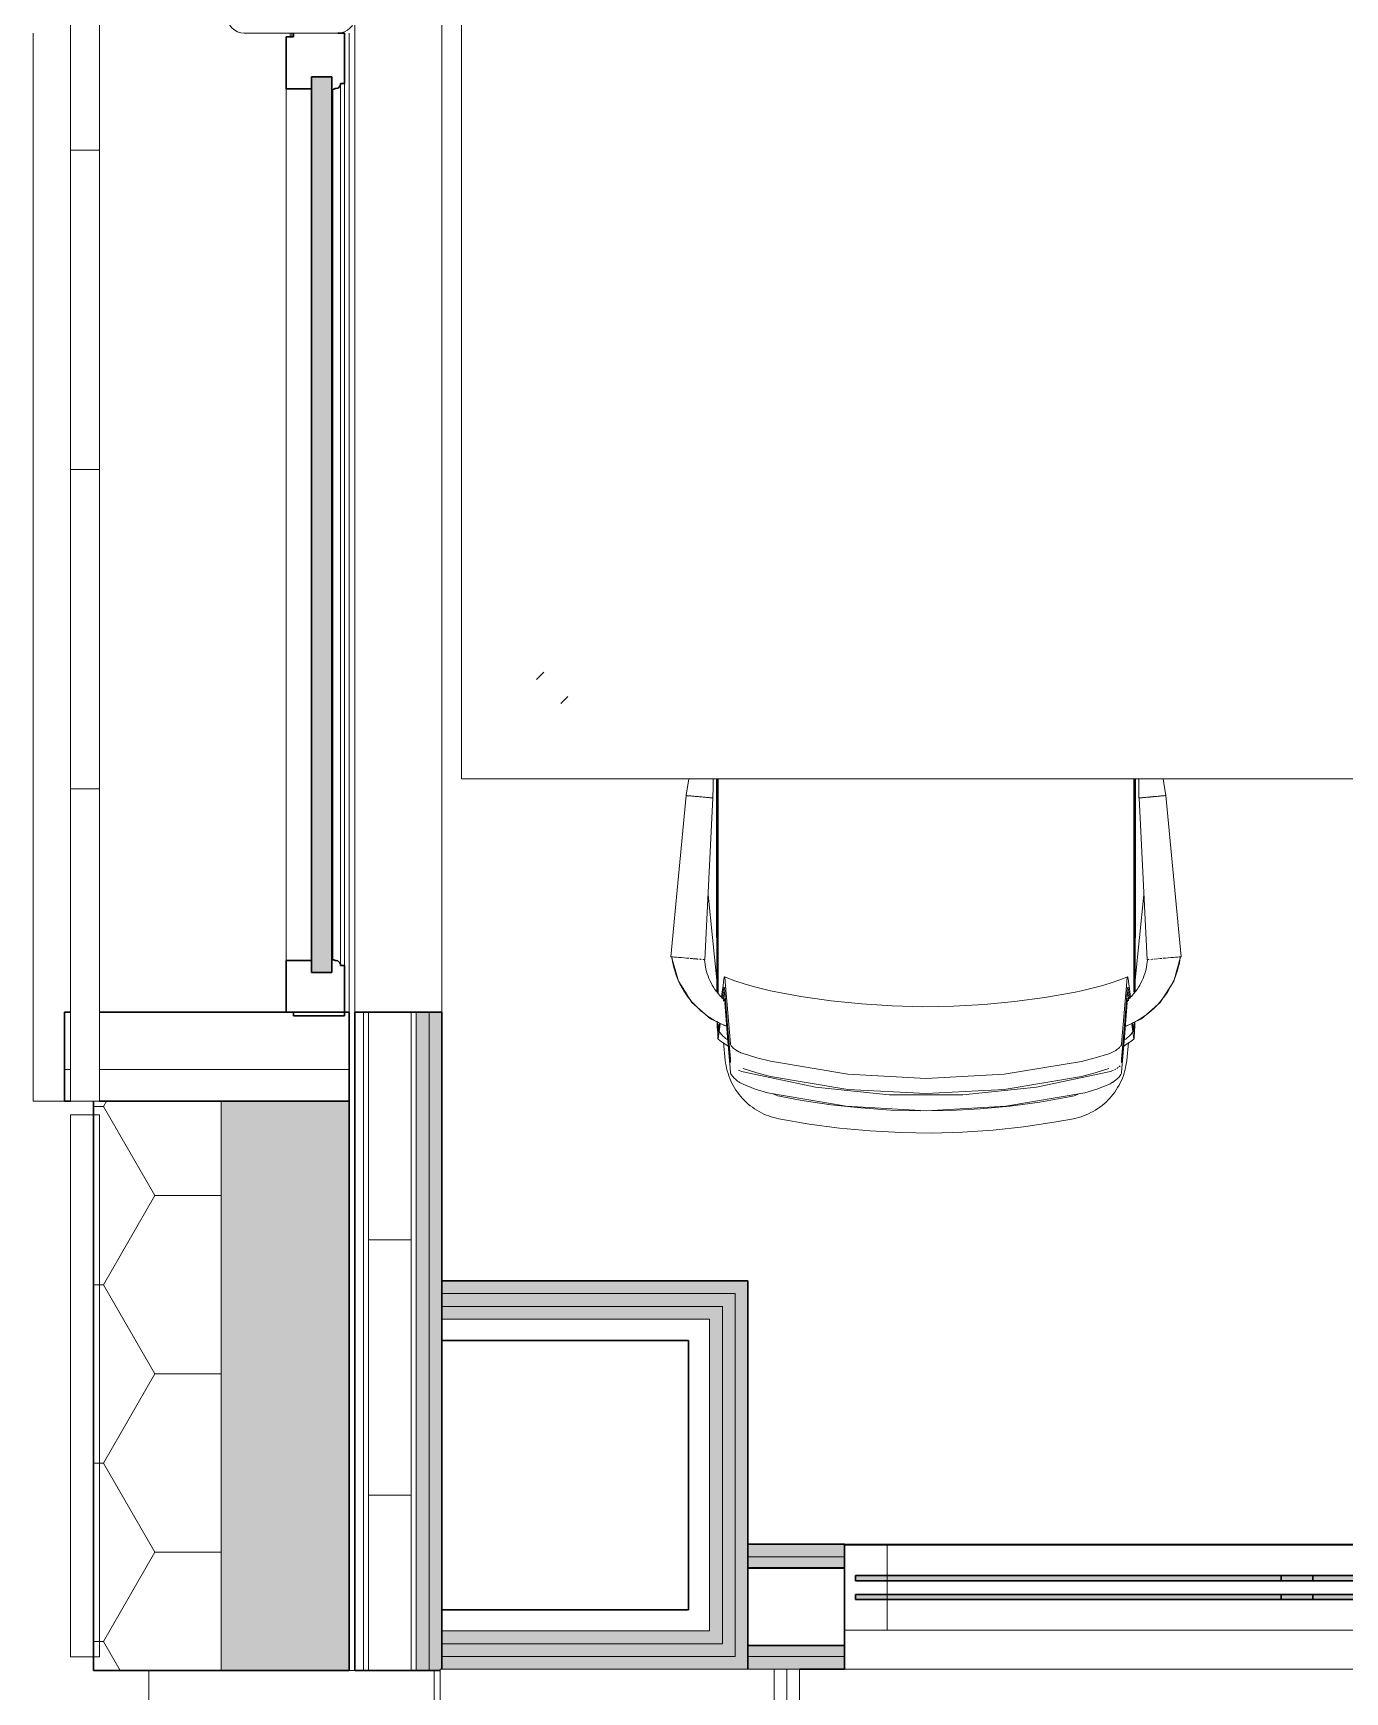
# Model space of a CAD drawing. Header units: millimetres. Extents: x 155920 to 295199, y -4084 to 97293.
# Drawn here: x 156383 to 157923, y 22996 to 24945 of the extents above; entities that cross this region are included whole.
import ezdxf

# ---------------------------------------------------------------- set-up
doc = ezdxf.new("R2010")
doc.units = ezdxf.units.MM
doc.header["$MEASUREMENT"] = 0
for name, color, linetype, lineweight in [('A-GENM', 8, 'CONTINUOUS', 9), ('A-GLAZ', 7, 'CONTINUOUS', 9), ('A-GLAZ-CURT', 7, 'CONTINUOUS', 9), ('A-GLAZ-CWMG', 7, 'CONTINUOUS', 9), ('A-WALL', 7, 'CONTINUOUS', 9), ('A-WALL-PATT', 7, 'CONTINUOUS', 25), ('I-FURN', 8, 'CONTINUOUS', 9), ('I-WALL', 7, 'CONTINUOUS', 9), ('S-COLS', 52, 'CONTINUOUS', 9)]:
    doc.layers.add(name, color=color, linetype=linetype, lineweight=lineweight)

msp = doc.modelspace()

# ---------------------------------------------------------------- hatches: boundary and pattern name
at = {"layer": 'A-GLAZ'}
msp.add_hatch(color=256, dxfattribs=at).paths.add_polyline_path([(156709.8, 23841.5), (156733.7, 23841.5), (156733.7, 24893.6), (156709.8, 24893.6), (156709.8, 24192.1)], flags=0)
at = {"layer": 'A-GLAZ-CURT'}
h = msp.add_hatch(color=256, dxfattribs=at)
h.paths.add_polyline_path([(157348.8, 23104.8), (157848.8, 23104.8), (157848.8, 23110.8), (157348.8, 23110.8)], flags=0)
h.paths.add_polyline_path([(157348.8, 23126.8), (157848.8, 23126.8), (157848.8, 23132.8), (157348.8, 23132.8)], flags=0)
h = msp.add_hatch(color=256, dxfattribs=at)
h.paths.add_polyline_path([(157848.8, 23104.8), (157885.8, 23104.8), (157885.8, 23110.8), (157848.8, 23110.8)], flags=0)
h.paths.add_polyline_path([(157885.8, 23126.8), (157885.8, 23132.8), (157848.8, 23132.8), (157848.8, 23126.8)], flags=0)
h = msp.add_hatch(color=256, dxfattribs=at)
h.paths.add_polyline_path([(157885.8, 23104.8), (158348.8, 23104.8), (158348.8, 23110.8), (157885.8, 23110.8)], flags=0)
h.paths.add_polyline_path([(157938, 23126.8), (158348.8, 23126.8), (158348.8, 23132.8), (157885.8, 23132.8), (157885.8, 23126.8)], flags=0)
at = {"layer": 'A-WALL-PATT', "lineweight": 9}
h = msp.add_hatch(color=256, dxfattribs=at)
h.paths.add_polyline_path([(156753.8, 23021.3), (156753.8, 23690.3), (156603.8, 23690.3), (156603.8, 23021.3), (156742, 23021.3)], flags=0)
h.paths.add_polyline_path([(156742, 26299.3), (156753.8, 26299.3), (156753.8, 27070.7), (156740.8, 27065.3), (156630.8, 27065.3), (156616.7, 27071.2), (156610.8, 27085.3), (156610.8, 27145.3), (156603.8, 27145.3), (156603.8, 26299.3)], flags=0)
h.paths.add_polyline_path([(156630.8, 27075.3), (156742, 27075.8), (156747.9, 27078.3), (156750.8, 27085.3), (156750.4, 27145.3), (156620.8, 27145.3), (156620.8, 27085.3), (156623.8, 27078.3)], flags=0)
h.paths.add_polyline_path([(156742, 28469.3), (156750.8, 28469.3), (156750.8, 28529.3), (156747.9, 28536.4), (156739.9, 28539.3), (156630.8, 28539.3), (156623.8, 28536.4), (156620.8, 28529.3), (156620.8, 28469.3), (156740.8, 28469.3)], flags=0)
h.paths.add_polyline_path([(156610.8, 28469.3), (156610.8, 28469.3), (156610.8, 28529.3), (156616.7, 28543.4), (156630.8, 28549.3), (156742, 28548.8), (156753.8, 28543.9), (156753.8, 29415.3), (156603.8, 29415.3), (156603.8, 28469.3)], flags=0)
h.paths.add_polyline_path([(156742, 33324.3), (156753.8, 33324.3), (156753.8, 34347.3), (156603.8, 34347.3), (156603.8, 33324.3)], flags=0)
at = {"layer": 'A-WALL-PATT', "lineweight": 5}
h = msp.add_hatch(color=256, dxfattribs=at)
h.paths.add_polyline_path([(156847.8, 23021.3), (156847.8, 23794.6), (156832.8, 23794.6), (156832.8, 23021.3)], flags=0)
h.paths.add_polyline_path([(156832.8, 26199.3), (156847.8, 26199.3), (156847.8, 27166.3), (156832.8, 27166.3), (156832.8, 26395.5)], flags=0)
h.paths.add_polyline_path([(156847.8, 28448.3), (156847.8, 29415.3), (156832.8, 29415.3), (156832.8, 28448.3)], flags=0)
h.paths.add_polyline_path([(156847.8, 33324.3), (156847.8, 34275.3), (156832.8, 34275.3), (156832.8, 33324.3)], flags=0)
at = {"layer": 'A-WALL-PATT', "lineweight": 9}
h = msp.add_hatch(color=256, dxfattribs=at)
h.paths.add_polyline_path([(156847.8, 23021.3), (156860.8, 23021.3), (156860.8, 23022.8), (156862.8, 23022.8), (156862.8, 23794.6), (156847.8, 23794.6), (156847.8, 23022.8)], flags=0)
h.paths.add_polyline_path([(156862.8, 26199.3), (156862.8, 27166.3), (156847.8, 27166.3), (156847.8, 26199.3)], flags=0)
h.paths.add_polyline_path([(156862.8, 28448.3), (156862.8, 29415.3), (156847.8, 29415.3), (156847.8, 28448.3)], flags=0)
h.paths.add_polyline_path([(156847.8, 33324.3), (156862.8, 33324.3), (156862.8, 34260.3), (156847.8, 34260.3), (156847.8, 33886.7)], flags=0)
for points in [[(157207.4, 23464.1), (157207.4, 23479.1), (156862.8, 23479.1), (156862.8, 23464.1), (157192.4, 23464.1)], [(157207.4, 23022.8), (157222.4, 23022.8), (157222.4, 23479.1), (157207.4, 23479.1), (157207.4, 23037.8)]]:
    msp.add_hatch(color=256, dxfattribs=at).paths.add_polyline_path(points, flags=0)
at = {"layer": 'A-WALL-PATT', "lineweight": 5}
for points in [[(156862.8, 23449.1), (157192.4, 23449.1), (157192.4, 23464.1), (156862.8, 23464.1)], [(157207.4, 23037.8), (157207.4, 23464.1), (157192.4, 23464.1), (157192.4, 23037.8)], [(157177.4, 23434.1), (157177.4, 23449.1), (156862.8, 23449.1), (156862.8, 23434.1), (157152.4, 23434.1)], [(157177.4, 23052.8), (157192.4, 23052.8), (157192.4, 23449.1), (157177.4, 23449.1), (157177.4, 23067.8)], [(157177.4, 23052.8), (157177.4, 23067.8), (156862.8, 23067.8), (156862.8, 23052.8), (157152.4, 23052.8)], [(157192.4, 23037.8), (157192.4, 23052.8), (156862.8, 23052.8), (156862.8, 23037.8), (157152.4, 23037.8)], [(157041, 23022.8), (157207.4, 23022.8), (157207.4, 23037.8), (156862.8, 23037.8), (156862.8, 23022.8)]]:
    msp.add_hatch(color=256, dxfattribs=at).paths.add_polyline_path(points, flags=0)
h = msp.add_hatch(color=256, dxfattribs=at)
h.paths.add_polyline_path([(163021.2, 23154.8), (163232.3, 23154.8), (163232.3, 23169.8), (162335.8, 23169.8), (162335.8, 23154.8), (162722.2, 23154.8)], flags=0)
h.paths.add_polyline_path([(157335.8, 23154.8), (157335.8, 23169.8), (157222.4, 23169.8), (157222.4, 23154.8)], flags=0)
h.paths.add_polyline_path([(159685.8, 23154.8), (159985.8, 23154.8), (159985.8, 23169.8), (159685.8, 23169.8)], flags=0)
h = msp.add_hatch(color=256, dxfattribs=at)
h.paths.add_polyline_path([(163219.8, 23142.3), (163219.8, 23154.8), (162335.8, 23154.8), (162335.8, 23142.3), (163218.8, 23142.3)], flags=0)
h.paths.add_polyline_path([(157222.4, 23142.3), (157335.8, 23142.3), (157335.8, 23154.8), (157222.4, 23154.8)], flags=0)
h.paths.add_polyline_path([(159685.8, 23142.3), (159985.8, 23142.3), (159985.8, 23154.8), (159685.8, 23154.8)], flags=0)
h = msp.add_hatch(color=256, dxfattribs=at)
h.paths.add_polyline_path([(162335.8, 23037.8), (163115.3, 23037.8), (163115.3, 23050.3), (162335.8, 23050.3)], flags=0)
h.paths.add_polyline_path([(159685.8, 23037.8), (159985.8, 23037.8), (159985.8, 23050.3), (159685.8, 23050.3)], flags=0)
h.paths.add_polyline_path([(157222.4, 23037.8), (157335.8, 23037.8), (157335.8, 23050.3), (157222.4, 23050.3)], flags=0)
at = {"layer": 'A-WALL-PATT', "lineweight": 9}
h = msp.add_hatch(color=256, dxfattribs=at)
h.paths.add_polyline_path([(163021.2, 23022.8), (163100.3, 23022.8), (163100.3, 23037.8), (162335.8, 23037.8), (162335.8, 23022.8), (162722.2, 23022.8)], flags=0)
h.paths.add_polyline_path([(157268.1, 23022.8), (157335.8, 23022.8), (157335.8, 23037.8), (157222.4, 23037.8), (157222.4, 23022.8), (157253.1, 23022.8)], flags=0)
h.paths.add_polyline_path([(159685.8, 23022.8), (159985.8, 23022.8), (159985.8, 23037.8), (159685.8, 23037.8)], flags=0)

# ---------------------------------------------------------------- linework, layer by layer
at = {"layer": 'A-GENM'}
for p, q in [((156860.8, 23022.8), (157253.1, 23022.8)), ((156860.8, 12533.5), (156860.8, 23022.8)), ((157253.1, 23022.8), (157268.1, 23022.8)), ((157253.1, 12367.3), (157253.1, 23022.8)), ((157268.1, 12367.3), (157268.1, 23022.8)), ((157268.1, 23022.8), (157283.1, 23022.8)), ((157268.1, 12367.3), (157268.1, 23022.8)), ((157283.1, 12367.3), (157283.1, 23022.8))]:
    msp.add_line(p, q, dxfattribs=at)
at = {"layer": 'A-GLAZ'}
for p, q in [((156382.9, 24944.8), (156382.9, 23690.3)), ((156684.5, 24944.8), (156684.5, 24940.5)), ((156686.6, 24944.8), (156686.6, 24940.5)), ((156743.7, 24885.6), (156743.7, 24884.1)), ((156743.7, 24884.1), (156743.7, 23851.1)), ((156748.7, 23849.5), (156748.7, 24885.6)), ((156679.8, 24879.6), (156679.8, 23855.5)), ((156734.8, 24878.4), (156734.8, 23856.8)), ((156743.7, 23851.1), (156743.7, 23849.5)), ((156419.8, 23690.3), (156382.9, 23690.3))]:
    msp.add_line(p, q, dxfattribs=at)
at = {"layer": 'A-GLAZ', "lineweight": 30}
for p, q in [((156688.8, 24944.8), (156688.8, 24940.5)), ((156748.7, 24944.8), (156740.8, 24944.8)), ((156748.7, 24885.6), (156748.7, 24944.8)), ((156688.8, 24940.5), (156679.8, 24940.5)), ((156679.8, 24940.5), (156679.8, 24879.6)), ((156733.7, 24893.6), (156709.8, 24893.6)), ((156709.8, 24893.6), (156709.8, 23841.5)), ((156709.8, 24879.6), (156709.8, 24893.6)), ((156709.8, 24893.6), (156733.7, 24893.6)), ((156733.7, 23841.5), (156733.7, 24893.6)), ((156733.7, 24893.6), (156733.7, 24878.4)), ((156743.7, 24885.6), (156748.7, 24885.6)), ((156743.7, 24884.1), (156743.7, 24885.6)), ((156679.8, 24879.6), (156709.8, 24879.6)), ((156733.7, 24878.4), (156734.8, 24878.4)), ((156709.8, 23855.5), (156679.8, 23855.5)), ((156679.8, 23855.5), (156679.8, 23794.6)), ((156709.8, 23841.5), (156709.8, 23855.5)), ((156734.8, 23856.8), (156733.7, 23856.8)), ((156733.7, 23856.8), (156733.7, 23841.5)), ((156743.7, 23849.5), (156743.7, 23851.1)), ((156709.8, 23841.5), (156733.7, 23841.5)), ((156733.7, 23841.5), (156709.8, 23841.5)), ((156748.7, 23849.5), (156743.7, 23849.5)), ((156748.7, 23790.3), (156748.7, 23849.5)), ((156419.8, 23794.6), (156419.8, 23690.3)), ((156426.8, 23794.6), (156419.8, 23794.6)), ((156753.8, 23794.6), (156460.8, 23794.6)), ((156679.8, 23794.6), (156688.8, 23794.6)), ((156688.8, 23794.6), (156688.8, 23790.3)), ((156753.8, 23690.3), (156753.8, 23794.6)), ((156688.8, 23790.3), (156748.7, 23790.3)), ((156419.8, 23690.3), (156426.8, 23690.3))]:
    msp.add_line(p, q, dxfattribs=at)
at = {"layer": 'A-GLAZ', "linetype": 'Continuous'}
for p, q in [((156419.8, 23727.3), (156426.8, 23727.3)), ((156460.8, 23727.3), (156753.8, 23727.3))]:
    msp.add_line(p, q, dxfattribs=at)
at = {"layer": 'A-GLAZ', "lineweight": 30}
for centre, radius, start, end in [((156738.5, 24885.2), 5.36, 273.4261, 348.0476), ((156739.2, 24872.5), 7.4, 93.4261, 126.5739), ((156739.2, 23862.7), 7.4, 233.4261, 266.5739), ((156738.5, 23850), 5.36, 11.9524, 86.5739)]:
    msp.add_arc(centre, radius, start, end, dxfattribs=at)
at = {"layer": 'A-GLAZ'}
for points, knots in [([(156742.5, 24881.6), (156742.6, 24881.8), (156742.9, 24882.2), (156743.4, 24883), (156743.6, 24883.6), (156743.7, 24884.1)], [-0.4, -0.4, -0.4, -0.4, -0.3, -0.2, 0, 0, 0, 0]), ([(156738.8, 24879.8), (156739.2, 24879.9), (156739.9, 24880), (156740.8, 24880.3), (156741.2, 24880.6), (156741.4, 24880.7)], [-1, -1, -1, -1, -0.8, -0.7, -0.6, -0.6, -0.6, -0.6]), ([(156741.4, 23854.4), (156741.2, 23854.6), (156740.8, 23854.8), (156739.9, 23855.2), (156739.2, 23855.3), (156738.8, 23855.3)], [0.6, 0.6, 0.6, 0.6, 0.7, 0.8, 1, 1, 1, 1]), ([(156743.7, 23851.1), (156743.6, 23851.5), (156743.4, 23852.2), (156742.9, 23853), (156742.6, 23853.4), (156742.5, 23853.5)], [0, 0, 0, 0, 0.2, 0.3, 0.4, 0.4, 0.4, 0.4])]:
    msp.add_open_spline(points, degree=3, knots=knots, dxfattribs=at)
for points in [[(156734.8, 24878.4), (156735.2, 24878.7), (156735.6, 24878.9), (156736, 24879.1)], [(156736, 23856), (156735.6, 23856.2), (156735.2, 23856.5), (156734.8, 23856.8)]]:
    msp.add_open_spline(points, degree=3, dxfattribs=at)
at = {"layer": 'A-GLAZ-CURT'}
for p, q in [((156426.8, 24807.3), (156426.8, 25182.3)), ((156460.8, 25182.3), (156460.8, 24807.3)), ((156426.8, 24432.3), (156426.8, 24807.3)), ((156460.8, 24807.3), (156426.8, 24807.3)), ((156460.8, 24807.3), (156426.8, 24807.3)), ((156460.8, 24807.3), (156460.8, 24432.3)), ((156426.8, 24057.3), (156426.8, 24432.3)), ((156460.8, 24432.3), (156426.8, 24432.3)), ((156460.8, 24432.3), (156426.8, 24432.3)), ((156460.8, 24432.3), (156460.8, 24057.3)), ((156426.8, 23690.3), (156426.8, 24057.3)), ((156460.8, 24057.3), (156426.8, 24057.3)), ((156460.8, 24057.3), (156426.8, 24057.3)), ((156460.8, 24057.3), (156460.8, 23690.3)), ((156460.8, 23690.3), (156426.8, 23690.3)), ((156460.8, 23690.3), (156426.8, 23690.3))]:
    msp.add_line(p, q, dxfattribs=at)
at = {"layer": 'A-GLAZ-CURT', "lineweight": 20}
for p, q in [((156426.8, 23674.3), (156426.8, 23037.3)), ((156460.8, 23674.3), (156426.8, 23674.3)), ((156460.8, 23037.3), (156460.8, 23674.3)), ((156426.8, 23037.3), (156460.8, 23037.3))]:
    msp.add_line(p, q, dxfattribs=at)
at = {"layer": 'A-GLAZ-CURT', "lineweight": 30}
for p, q in [((157848.8, 23132.8), (157348.8, 23132.8)), ((157348.8, 23132.8), (157348.8, 23126.8)), ((157848.8, 23126.8), (157848.8, 23132.8)), ((157885.8, 23132.8), (157848.8, 23132.8)), ((157848.8, 23132.8), (157848.8, 23126.8)), ((158348.8, 23132.8), (157885.8, 23132.8)), ((157885.8, 23132.8), (157885.8, 23126.8)), ((157885.8, 23126.8), (157885.8, 23132.8)), ((157348.8, 23126.8), (157848.8, 23126.8)), ((157848.8, 23110.8), (157348.8, 23110.8)), ((157348.8, 23110.8), (157348.8, 23104.8)), ((157848.8, 23126.8), (157885.8, 23126.8)), ((157848.8, 23104.8), (157848.8, 23110.8)), ((157885.8, 23110.8), (157848.8, 23110.8)), ((157848.8, 23110.8), (157848.8, 23104.8)), ((157885.8, 23126.8), (158348.8, 23126.8)), ((158348.8, 23110.8), (157885.8, 23110.8)), ((157885.8, 23110.8), (157885.8, 23104.8)), ((157885.8, 23104.8), (157885.8, 23110.8)), ((157348.8, 23104.8), (157848.8, 23104.8)), ((157848.8, 23104.8), (157885.8, 23104.8)), ((157885.8, 23104.8), (158348.8, 23104.8))]:
    msp.add_line(p, q, dxfattribs=at)
at = {"layer": 'A-GLAZ-CWMG', "lineweight": 20, "extrusion": (0, 0, -1)}
for p, q in [((157385.8, 23168.8), (157335.8, 23168.8)), ((157335.8, 23168.8), (157335.8, 23068.8)), ((157385.8, 23068.8), (157385.8, 23168.8)), ((157335.8, 23068.8), (157385.8, 23068.8))]:
    msp.add_line(p, q, dxfattribs=at)
at = {"layer": 'A-GLAZ-CWMG'}
for p, q in [((157385.8, 23168.8), (157848.8, 23168.8)), ((157848.8, 23168.8), (157885.8, 23168.8)), ((157885.8, 23168.8), (158348.8, 23168.8)), ((157385.8, 23068.8), (157848.8, 23068.8)), ((157848.8, 23068.8), (157885.8, 23068.8)), ((157885.8, 23068.8), (158348.8, 23068.8))]:
    msp.add_line(p, q, dxfattribs=at)
at = {"layer": 'A-GLAZ-CWMG', "lineweight": 20}
for p, q in [((156518.8, 23021.3), (156518.8, 22971.3)), ((156853.8, 23021.3), (156518.8, 23021.3)), ((156853.8, 22971.3), (156853.8, 23021.3))]:
    msp.add_line(p, q, dxfattribs=at)
at = {"layer": 'A-WALL'}
for p, q in [((156753.8, 24944.8), (156753.8, 23794.6)), ((156770.8, 23794.6), (156770.8, 23021.3)), ((156776.8, 23794.6), (156776.8, 23021.3)), ((156826.8, 23794.6), (156826.8, 23021.3)), ((156832.8, 23794.6), (156832.8, 23021.3)), ((156847.8, 23794.6), (156847.8, 23021.3)), ((156603.8, 23021.3), (156603.8, 23690.3)), ((156862.8, 23464.1), (157152.4, 23464.1)), ((157152.4, 23464.1), (157192.4, 23464.1)), ((157192.4, 23464.1), (157207.4, 23464.1)), ((157207.4, 23464.1), (157207.4, 23037.8)), ((156862.8, 23449.1), (157152.4, 23449.1)), ((157152.4, 23449.1), (157177.4, 23449.1)), ((157177.4, 23449.1), (157192.4, 23449.1)), ((157192.4, 23449.1), (157192.4, 23052.8)), ((156862.8, 23434.1), (157152.4, 23434.1)), ((157152.4, 23434.1), (157177.4, 23434.1)), ((157177.4, 23434.1), (157177.4, 23067.8)), ((157335.8, 23154.8), (157222.4, 23154.8)), ((157335.8, 23142.3), (157222.4, 23142.3)), ((157335.8, 23141.3), (157222.4, 23141.3)), ((156862.8, 23067.8), (157152.4, 23067.8)), ((156862.8, 23052.8), (157152.4, 23052.8)), ((157177.4, 23067.8), (157152.4, 23067.8)), ((157177.4, 23052.8), (157152.4, 23052.8)), ((157192.4, 23052.8), (157177.4, 23052.8)), ((157335.8, 23051.3), (157222.4, 23051.3)), ((156862.8, 23037.8), (157152.4, 23037.8)), ((157192.4, 23037.8), (157152.4, 23037.8)), ((157207.4, 23037.8), (157192.4, 23037.8)), ((157335.8, 23050.3), (157222.4, 23050.3)), ((157335.8, 23037.8), (157222.4, 23037.8))]:
    msp.add_line(p, q, dxfattribs=at)
at = {"layer": 'A-WALL', "lineweight": 30}
for p, q in [((156453.8, 23690.3), (156453.8, 23021.3)), ((156753.8, 23690.3), (156460.8, 23690.3)), ((156753.8, 23021.3), (156753.8, 23690.3)), ((156453.8, 23021.3), (156753.8, 23021.3))]:
    msp.add_line(p, q, dxfattribs=at)
at = {"layer": 'A-WALL-PATT', "linetype": 'Continuous', "lineweight": 9}
for p, q in [((156453.8, 23684.1), (156465.3, 23684.1)), ((156465.3, 23684.1), (156468.9, 23690.3)), ((156525.8, 23579.3), (156465.4, 23684.1)), ((156465.3, 23474.5), (156525.8, 23579.3)), ((156525.8, 23579.4), (156603.8, 23579.4)), ((156525.8, 23579.3), (156525.8, 23579.3)), ((156525.8, 23579.3), (156525.8, 23579.3)), ((156776.8, 23527.3), (156826.8, 23527.3)), ((156453.8, 23474.6), (156465.3, 23474.6)), ((156525.8, 23369.8), (156465.4, 23474.5)), ((156465.3, 23265), (156525.8, 23369.8)), ((156525.8, 23369.8), (156603.8, 23369.8)), ((156525.8, 23369.8), (156525.8, 23369.8)), ((156525.8, 23369.8), (156525.8, 23369.8)), ((156453.8, 23265.1), (156465.3, 23265.1)), ((156525.8, 23160.3), (156465.4, 23265)), ((156776.8, 23227.3), (156826.8, 23227.3)), ((156465.3, 23055.5), (156525.8, 23160.3)), ((156525.8, 23160.3), (156603.8, 23160.3)), ((156525.8, 23160.3), (156525.8, 23160.3)), ((156525.8, 23160.3), (156525.8, 23160.3)), ((156453.8, 23055.6), (156465.3, 23055.6)), ((156485.1, 23021.3), (156465.4, 23055.5))]:
    msp.add_line(p, q, dxfattribs=at)
at = {"layer": 'I-FURN'}
for p, q in [((156885.8, 25469), (156885.8, 24069)), ((156982.6, 24194), (156974.2, 24185.7)), ((157002.5, 24157.4), (157010.8, 24165.7)), ((156885.8, 24069), (162185.8, 24069)), ((157152.8, 24069), (157149.9, 24049.8)), ((157181.6, 24059.4), (157181.6, 24069)), ((157185.6, 23882.1), (157185.6, 24069)), ((157186.2, 24069), (157186.2, 23821.4)), ((157187.4, 24069), (157187.4, 23820)), ((157675.8, 23820), (157675.8, 24069)), ((157676.6, 24069), (157676.6, 23821.4)), ((157677.4, 23882.1), (157677.4, 24069)), ((157681.3, 24059.4), (157681.3, 24069)), ((157710.9, 24063.7), (157710.1, 24069)), ((157131.9, 23859.9), (157149.8, 24049.2)), ((157149.8, 24049.2), (157131.9, 23859.9)), ((157149.9, 24049.8), (157149.8, 24049.2)), ((157181.3, 24046.4), (157171.7, 23856.4)), ((157171.7, 23856.4), (157181.3, 24046.4)), ((157181.3, 24046.4), (157181.6, 24059.4)), ((157681.6, 24046.4), (157681.3, 24059.4)), ((157691.3, 23856.4), (157681.7, 24046.4)), ((157681.7, 24046.4), (157691.3, 23856.4)), ((157713.1, 24049.2), (157710.9, 24063.7)), ((157713.3, 24049.2), (157731.2, 23859.9)), ((157731.2, 23859.9), (157713.3, 24049.2)), ((157175.6, 23932.5), (157186, 23832.5)), ((157677.1, 23832.5), (157687.5, 23932.5)), ((157185.6, 23882.1), (157186.1, 23882.1)), ((157186.1, 23882.1), (157186, 23819.6)), ((157186, 23846.4), (157186, 23882.1)), ((157677.1, 23819.6), (157677, 23882.1)), ((157677, 23882.1), (157677.4, 23882.1)), ((157677.1, 23882.1), (157677.1, 23846.4)), ((157132.2, 23859.9), (157131.9, 23859.9)), ((157133, 23859.8), (157132.2, 23859.9)), ((157132.7, 23859.8), (157140.7, 23831.3)), ((157140.7, 23831.3), (157132.7, 23859.8)), ((157140.7, 23831.3), (157132.7, 23859.8)), ((157132.7, 23859.8), (157140.7, 23831.3)), ((157134.3, 23859.7), (157133, 23859.8)), ((157136.1, 23859.5), (157134.3, 23859.7)), ((157138.3, 23859.3), (157136.1, 23859.5)), ((157140.9, 23859.1), (157138.3, 23859.3)), ((157143.8, 23858.9), (157140.9, 23859.1)), ((157146.9, 23858.6), (157143.8, 23858.9)), ((157150.2, 23858.3), (157146.9, 23858.6)), ((157153.5, 23858), (157150.2, 23858.3)), ((157156.7, 23857.7), (157154.5, 23857.9)), ((157159.4, 23857.5), (157156.7, 23857.7)), ((157162.7, 23857.2), (157159.8, 23857.4)), ((157167.5, 23856.8), (157165.3, 23857)), ((157170.7, 23856.5), (157169.3, 23856.6)), ((157171.5, 23856.4), (157170.7, 23856.5)), ((157171.7, 23856.4), (157171.5, 23856.4)), ((157691.6, 23856.4), (157691.3, 23856.4)), ((157692.4, 23856.5), (157691.6, 23856.4)), ((157693.7, 23856.6), (157692.4, 23856.5)), ((157697.7, 23857), (157695.5, 23856.7)), ((157697.8, 23857), (157695.5, 23856.8)), ((157703.2, 23857.4), (157699, 23857.1)), ((157703.2, 23857.4), (157700.3, 23857.2)), ((157706.4, 23857.7), (157703.7, 23857.5)), ((157708.6, 23857.9), (157706.4, 23857.7)), ((157712.9, 23858.3), (157709.6, 23858)), ((157716.1, 23858.6), (157712.9, 23858.3)), ((157719.3, 23858.9), (157716.1, 23858.6)), ((157722.1, 23859.1), (157719.3, 23858.9)), ((157724.7, 23859.3), (157722.1, 23859.1)), ((157730.3, 23859.8), (157722.4, 23831.3)), ((157722.4, 23831.3), (157730.3, 23859.8)), ((157730.3, 23859.8), (157722.4, 23831.3)), ((157722.4, 23831.3), (157730.3, 23859.8)), ((157727, 23859.5), (157724.7, 23859.3)), ((157728.8, 23859.7), (157727, 23859.5)), ((157730.1, 23859.8), (157728.8, 23859.7)), ((157730.9, 23859.9), (157730.1, 23859.8)), ((157731.2, 23859.9), (157730.9, 23859.9)), ((157140.7, 23831.3), (157156.3, 23806.3)), ((157156.3, 23806.3), (157140.7, 23831.3)), ((157150.8, 23815.2), (157140.7, 23831.3)), ((157140.7, 23831.3), (157156.3, 23806.3)), ((157185.9, 23819.7), (157186, 23846.4)), ((157194.2, 23833.8), (157193.1, 23826.2)), ((157194.8, 23836.2), (157206.9, 23831.6)), ((157198.7, 23794.1), (157195.8, 23830.5)), ((157206.9, 23831.6), (157219.1, 23827.6)), ((157651.4, 23830), (157663.5, 23834.3)), ((157663.5, 23834.3), (157668.2, 23836.2)), ((157667.3, 23830.5), (157664.3, 23794.1)), ((157670.1, 23824.8), (157668.9, 23833.8)), ((157677.1, 23846.4), (157677.2, 23819.7)), ((157722.4, 23831.3), (157706.7, 23806.3)), ((157706.7, 23806.3), (157722.4, 23831.3)), ((157706.7, 23806.3), (157722.4, 23831.3)), ((157722.4, 23831.3), (157712.3, 23815.2)), ((157156.3, 23806.3), (157152.4, 23812.5)), ((157186.2, 23821.4), (157186.2, 23819.2)), ((157187.4, 23820), (157187.4, 23817.9)), ((157192.1, 23818.5), (157191.4, 23812.8)), ((157193.1, 23826.2), (157192.1, 23818.5)), ((157192.4, 23811.9), (157193.7, 23821.5)), ((157193.6, 23811.2), (157194.3, 23816.3)), ((157194.4, 23823.8), (157196.4, 23823.1)), ((157195.3, 23818.1), (157198.5, 23779.1)), ((157195.5, 23813.3), (157198.5, 23775.6)), ((157219.1, 23827.6), (157231.5, 23824)), ((157231.5, 23824), (157244, 23821)), ((157244, 23821), (157249, 23819.9)), ((157249, 23819.9), (157284.4, 23813.3)), ((157284.4, 23813.3), (157320, 23808.1)), ((157535.5, 23807.2), (157571.2, 23812.1)), ((157571.2, 23812.1), (157606.6, 23818.4)), ((157606.6, 23818.4), (157614.1, 23819.9)), ((157614.1, 23819.9), (157626.7, 23822.8)), ((157626.7, 23822.8), (157639.1, 23826.1)), ((157639.1, 23826.1), (157651.4, 23830)), ((157664.5, 23779.1), (157667.7, 23818.1)), ((157664.5, 23775.5), (157667.5, 23813.2)), ((157666.7, 23823.1), (157668.7, 23823.8)), ((157668.7, 23816.2), (157669.4, 23811.3)), ((157669.3, 23821.5), (157670.6, 23811.9)), ((157671.3, 23815.8), (157670.1, 23824.8)), ((157671.7, 23812.8), (157671.3, 23815.8)), ((157675.8, 23818.1), (157675.8, 23820)), ((157676.6, 23821.4), (157676.6, 23818.8)), ((157710.6, 23812.5), (157706.7, 23806.3)), ((157156.3, 23806.3), (157178.4, 23786.8)), ((157178.4, 23786.8), (157156.3, 23806.3)), ((157161.9, 23801.4), (157156.3, 23806.3)), ((157156.3, 23806.3), (157178.4, 23786.8)), ((157178.4, 23786.8), (157172.9, 23791.7)), ((157193.8, 23809.1), (157193.6, 23807.7)), ((157198.4, 23765.3), (157195.2, 23806)), ((157201.7, 23757.6), (157198.7, 23794.1)), ((157320, 23808.1), (157355.8, 23804.4)), ((157355.8, 23804.4), (157391.7, 23802.1)), ((157391.7, 23802.1), (157427.7, 23801.2)), ((157427.7, 23801.2), (157463.7, 23801.8)), ((157463.7, 23801.8), (157499.7, 23803.8)), ((157499.7, 23803.8), (157535.5, 23807.2)), ((157664.3, 23794.1), (157661.3, 23757.6)), ((157667.9, 23806), (157664.6, 23765.3)), ((157669.4, 23807.9), (157669.2, 23809.1)), ((157706.7, 23806.3), (157684.6, 23786.8)), ((157684.6, 23786.8), (157706.7, 23806.3)), ((157684.6, 23786.8), (157706.7, 23806.3)), ((157690.2, 23791.7), (157684.6, 23786.8)), ((157706.7, 23806.3), (157701.2, 23801.4)), ((157178.4, 23786.8), (157197.4, 23778)), ((157197.4, 23778), (157178.4, 23786.8)), ((157185.1, 23783.7), (157178.4, 23786.8)), ((157178.4, 23786.8), (157197.4, 23778)), ((157186.2, 23784.2), (157186.2, 23775.6)), ((157186.6, 23782.7), (157186.2, 23775.6)), ((157186.9, 23769), (157186.7, 23775.6)), ((157187, 23775.5), (157187.1, 23773.5)), ((157187.4, 23771.9), (157187.9, 23778.1)), ((157189.9, 23780.5), (157187.5, 23763.5)), ((157188.4, 23772.2), (157187.8, 23773)), ((157187.9, 23778.1), (157188.4, 23781.6)), ((157188, 23773.5), (157189.1, 23780.8)), ((157189.2, 23771), (157188.4, 23772.2)), ((157198.5, 23779.1), (157201.7, 23740)), ((157198.5, 23775.6), (157201.7, 23735.8)), ((157661.3, 23739.9), (157664.5, 23779.1)), ((157661.3, 23735.7), (157664.5, 23775.5)), ((157684.6, 23786.8), (157665.7, 23778)), ((157665.7, 23778), (157684.6, 23786.8)), ((157665.7, 23778), (157684.6, 23786.8)), ((157675.6, 23763.5), (157673.2, 23780.4)), ((157674, 23780.7), (157674.8, 23775.3)), ((157674.8, 23772.2), (157674, 23771.1)), ((157674.7, 23781.2), (157675.1, 23778.1)), ((157674.8, 23775.3), (157675, 23774.3)), ((157675.1, 23772.6), (157674.8, 23772.2)), ((157674.8, 23772.2), (157674.8, 23772.2)), ((157675, 23774.3), (157675.1, 23773.4)), ((157675.1, 23778.1), (157675.7, 23771.9)), ((157675.3, 23773), (157675.1, 23772.6)), ((157675.2, 23775.4), (157676.4, 23775.6)), ((157676, 23773.5), (157676, 23775.6)), ((157676.3, 23775.7), (157676.2, 23769)), ((157676.6, 23775.7), (157676.4, 23782.5)), ((157676.6, 23782.7), (157676.6, 23775.7)), ((157684.6, 23786.8), (157678, 23783.7)), ((157191.5, 23760), (157187.3, 23763)), ((157190.1, 23769.9), (157189.2, 23771)), ((157191, 23768.8), (157190.1, 23769.9)), ((157191.9, 23767.7), (157191, 23768.8)), ((157196.4, 23756.8), (157191.5, 23760)), ((157193, 23766.7), (157191.9, 23767.7)), ((157194, 23765.7), (157193, 23766.7)), ((157193.6, 23759.2), (157195.8, 23738)), ((157195.1, 23764.8), (157194, 23765.7)), ((157196.2, 23763.9), (157195.1, 23764.8)), ((157197.4, 23763.1), (157196.2, 23763.9)), ((157199.3, 23755), (157196.4, 23756.8)), ((157198.6, 23762.3), (157197.4, 23763.1)), ((157201.7, 23724.1), (157198.4, 23765.3)), ((157664.6, 23765.3), (157661.3, 23724.1)), ((157666, 23756.4), (157663.8, 23755)), ((157666.1, 23763.2), (157664.9, 23762.5)), ((157670.9, 23759.6), (157666, 23756.4)), ((157667.2, 23764.1), (157666.1, 23763.2)), ((157668.3, 23765), (157667.2, 23764.1)), ((157667.2, 23738), (157669.4, 23759.2)), ((157669.3, 23765.9), (157668.3, 23765)), ((157670.4, 23766.8), (157669.3, 23765.9)), ((157671.3, 23767.8), (157670.4, 23766.8)), ((157675.7, 23763), (157670.9, 23759.6)), ((157672.3, 23768.9), (157671.3, 23767.8)), ((157673.2, 23770), (157672.3, 23768.9)), ((157674, 23771.1), (157673.2, 23770)), ((157195.8, 23738), (157196.2, 23734.9)), ((157196.2, 23734.9), (157196.7, 23731.9)), ((157232.7, 23741.1), (157216.7, 23746.1)), ((157249, 23737), (157232.7, 23741.1)), ((157339.8, 23721.8), (157249, 23737)), ((157614.1, 23736.9), (157523.3, 23721.8)), ((157630.3, 23741), (157614.1, 23736.9)), ((157646.3, 23746), (157630.3, 23741)), ((157666.4, 23732.3), (157666.9, 23735.4)), ((157666.9, 23735.4), (157667.2, 23738)), ((157196.7, 23731.9), (157197.3, 23728.8)), ((157197.3, 23728.8), (157198.1, 23725.8)), ((157198.1, 23725.8), (157199, 23722.8)), ((157199, 23722.8), (157200, 23719.8)), ((157200, 23719.8), (157201.1, 23716.9)), ((157201.1, 23716.9), (157202.3, 23714.1)), ((157202.3, 23714.1), (157203.6, 23711.2)), ((157216.7, 23728.4), (157232.7, 23723.4)), ((157216.7, 23724.8), (157301.8, 23706.8)), ((157232.7, 23723.4), (157249, 23719.3)), ((157249, 23719.3), (157339.8, 23704.1)), ((157431.5, 23716.7), (157339.8, 23721.8)), ((157523.3, 23721.8), (157431.5, 23716.7)), ((157523.3, 23704.1), (157614.1, 23719.3)), ((157561.2, 23706.8), (157646.3, 23724.7)), ((157614.1, 23719.3), (157630.3, 23723.4)), ((157630.3, 23723.4), (157646.3, 23728.4)), ((157659.6, 23711.6), (157661, 23714.5)), ((157661, 23714.5), (157662.2, 23717.3)), ((157662.2, 23717.3), (157663.3, 23720.3)), ((157663.3, 23720.3), (157664.2, 23723.2)), ((157664.2, 23723.2), (157665.1, 23726.2)), ((157665.1, 23726.2), (157665.8, 23729.2)), ((157665.8, 23729.2), (157666.4, 23732.3)), ((157203.6, 23711.2), (157205.1, 23708.5)), ((157205.1, 23708.5), (157206.6, 23705.8)), ((157206.6, 23705.8), (157208.3, 23703.1)), ((157208.3, 23703.1), (157210.1, 23700.6)), ((157210.1, 23700.6), (157212, 23698.1)), ((157212, 23698.1), (157213.9, 23695.6)), ((157213.9, 23695.6), (157216, 23693.3)), ((157230.7, 23704.3), (157216.7, 23710)), ((157245.2, 23700.1), (157230.7, 23704.3)), ((157337.9, 23684.3), (157245.2, 23700.1)), ((157253.5, 23698.1), (157251.6, 23698.9)), ((157255.4, 23697.3), (157253.5, 23698.1)), ((157257.4, 23696.6), (157255.4, 23697.3)), ((157259.4, 23696), (157257.4, 23696.6)), ((157261.4, 23695.5), (157259.4, 23696)), ((157263.4, 23695.1), (157261.4, 23695.5)), ((157285.5, 23691.1), (157263.4, 23695.1)), ((157301.8, 23706.8), (157388.2, 23697.8)), ((157339.8, 23704.1), (157431.5, 23699.1)), ((157388.2, 23697.8), (157474.9, 23697.8)), ((157431.5, 23699.1), (157523.3, 23704.1)), ((157474.9, 23697.8), (157561.2, 23706.8)), ((157617.9, 23700.1), (157525.2, 23684.3)), ((157599.6, 23695.1), (157565.1, 23689)), ((157601.4, 23695.5), (157599.6, 23695.1)), ((157603.4, 23696), (157601.4, 23695.5)), ((157605.4, 23696.5), (157603.4, 23696)), ((157607.4, 23697.2), (157605.4, 23696.5)), ((157609.3, 23698), (157607.4, 23697.2)), ((157611.2, 23698.8), (157609.3, 23698)), ((157632.3, 23704.2), (157617.9, 23700.1)), ((157646.3, 23709.9), (157632.3, 23704.2)), ((157647.4, 23693.6), (157649.4, 23696)), ((157649.4, 23696), (157651.4, 23698.4)), ((157651.4, 23698.4), (157653.2, 23700.9)), ((157653.2, 23700.9), (157655, 23703.5)), ((157655, 23703.5), (157656.6, 23706.1)), ((157656.6, 23706.1), (157658.2, 23708.9)), ((157658.2, 23708.9), (157659.6, 23711.6)), ((157216, 23693.3), (157218.2, 23691.1)), ((157218.2, 23691.1), (157220.4, 23688.9)), ((157220.4, 23688.9), (157222.7, 23686.8)), ((157222.7, 23686.8), (157225.1, 23684.8)), ((157225.1, 23684.8), (157227.6, 23683)), ((157227.6, 23683), (157230.2, 23681.2)), ((157230.2, 23681.2), (157232.8, 23679.5)), ((157232.8, 23679.5), (157235.5, 23677.9)), ((157235.5, 23677.9), (157238.3, 23676.5)), ((157238.3, 23676.5), (157241.1, 23675.1)), ((157241.1, 23675.1), (157244, 23673.9)), ((157320.2, 23685.9), (157285.5, 23691.1)), ((157355.1, 23682.2), (157320.2, 23685.9)), ((157431.5, 23679), (157337.9, 23684.3)), ((157390.1, 23679.8), (157355.1, 23682.2)), ((157425.2, 23678.8), (157390.1, 23679.8)), ((157460.3, 23679.3), (157425.2, 23678.8)), ((157525.2, 23684.3), (157431.5, 23679)), ((157495.3, 23681.1), (157460.3, 23679.3)), ((157530.3, 23684.4), (157495.3, 23681.1)), ((157565.1, 23689), (157530.3, 23684.4)), ((157619.5, 23674.1), (157622.4, 23675.3)), ((157622.4, 23675.3), (157625.2, 23676.7)), ((157625.2, 23676.7), (157627.9, 23678.1)), ((157627.9, 23678.1), (157630.6, 23679.7)), ((157630.6, 23679.7), (157633.2, 23681.4)), ((157633.2, 23681.4), (157635.8, 23683.2)), ((157635.8, 23683.2), (157638.3, 23685.1)), ((157638.3, 23685.1), (157640.7, 23687.1)), ((157640.7, 23687.1), (157643, 23689.2)), ((157643, 23689.2), (157645.2, 23691.4)), ((157645.2, 23691.4), (157647.4, 23693.6)), ((157244, 23673.9), (157246.9, 23672.8)), ((157246.9, 23672.8), (157249.8, 23671.8)), ((157249.8, 23671.8), (157252.8, 23670.9)), ((157252.8, 23670.9), (157255.8, 23670.1)), ((157255.8, 23670.1), (157258.5, 23669.6)), ((157258.5, 23669.6), (157294.1, 23663.3)), ((157294.1, 23663.3), (157329.9, 23658.6)), ((157329.9, 23658.6), (157365.8, 23655.2)), ((157365.8, 23655.2), (157401.9, 23653.3)), ((157474.2, 23653.8), (157510.2, 23656.3)), ((157510.2, 23656.3), (157546.1, 23660.1)), ((157546.1, 23660.1), (157581.9, 23665.4)), ((157581.9, 23665.4), (157604.6, 23669.6)), ((157604.6, 23669.6), (157607.7, 23670.2)), ((157607.7, 23670.2), (157610.7, 23671)), ((157610.7, 23671), (157613.7, 23671.9)), ((157613.7, 23671.9), (157616.6, 23672.9)), ((157616.6, 23672.9), (157619.5, 23674.1)), ((157401.9, 23653.3), (157438.1, 23652.8)), ((157438.1, 23652.8), (157474.2, 23653.8))]:
    msp.add_line(p, q, dxfattribs=at)
msp.add_ellipse((157431.2, 24286.7), major_axis=(825, 0), ratio=0.648816, start_param=4.410918, end_param=4.412924, dxfattribs=at)
for points, knots in [([(157149.8, 24049.2), (157149.8, 24049.2), (157150.4, 24049.1), (157152.7, 24048.9), (157154.7, 24048.7), (157155.4, 24048.7)], [-1, -1, -1, -1, -0.8888889, -0.7777778, -0.722393, -0.722393, -0.722393, -0.722393]), ([(157165.5, 24047.8), (157164.6, 24047.9), (157161.9, 24048.1), (157158.4, 24048.4), (157156.1, 24048.6), (157155.4, 24048.7)], [-0.4999756, -0.4999756, -0.4999756, -0.4999756, -0.4444444, -0.3333333, -0.2779256, -0.2779256, -0.2779256, -0.2779256]), ([(157181.3, 24046.4), (157181.3, 24046.4), (157181.2, 24046.4), (157180.2, 24046.5), (157177.9, 24046.7), (157172.9, 24047.1), (157168.3, 24047.6), (157165.5, 24047.8)], [-1, -1, -1, -1, -0.9444444, -0.8888889, -0.7777778, -0.6666667, -0.5, -0.5, -0.5, -0.5]), ([(157165.6, 24047.8), (157166.5, 24047.7), (157168.3, 24047.6), (157171, 24047.3), (157173.5, 24047.1), (157175.7, 24046.9), (157177.7, 24046.7), (157179.3, 24046.6), (157180.8, 24046.5), (157181.3, 24046.4), (157181.3, 24046.4)], [-0.4999756, -0.4999756, -0.4999756, -0.4999756, -0.4444444, -0.3888889, -0.3333333, -0.2777778, -0.2222222, -0.1666667, -0.1111111, 0, 0, 0, 0]), ([(157683.7, 24046.6), (157683.2, 24046.6), (157682.1, 24046.5), (157681.6, 24046.4), (157681.6, 24046.4)], [-0.1666667, -0.1666667, -0.1666667, -0.1666667, -0.1111111, 0, 0, 0, 0]), ([(157132.8, 23859.8), (157134.8, 23845.1), (157142.6, 23823.8), (157161.2, 23800.7), (157178.1, 23787.2), (157190.7, 23780.8), (157197, 23778.4)], [-1, -1, -1, -1, -0.7, -0.55, -0.4, -0.2610856, -0.2610856, -0.2610856, -0.2610856]), ([(157164, 23857.1), (157163.9, 23857.1), (157163.7, 23857.1), (157163.4, 23857.1), (157162.7, 23857.2), (157161.7, 23857.3), (157160.7, 23857.4), (157160.1, 23857.4), (157159.8, 23857.4)], [-0.77777778, -0.77777778, -0.77777778, -0.77777778, -0.77083333, -0.76388889, -0.75, -0.72222222, -0.69444444, -0.67778327, -0.67778327, -0.67778327, -0.67778327]), ([(157167.6, 23856.8), (157167.6, 23856.8), (157167.2, 23856.8), (157166.6, 23856.9), (157166, 23856.9), (157165.8, 23856.9)], [-0.86453357, -0.86453357, -0.86453357, -0.86453357, -0.86111111, -0.83333333, -0.82062906, -0.82062906, -0.82062906, -0.82062906]), ([(157171.5, 23856.4), (157171.9, 23849.1), (157175.2, 23834.2), (157184.8, 23818.8), (157191.9, 23811.6), (157193.3, 23810.3)], [0, 0, 0, 0, 0.25, 0.5, 0.5570619, 0.5570619, 0.5570619, 0.5570619]), ([(157666.1, 23778.4), (157672.4, 23780.8), (157687.2, 23788.3), (157707.4, 23805.7), (157723.4, 23830.8), (157729, 23850), (157730.3, 23859.8)], [0.2610854, 0.2610854, 0.2610854, 0.2610854, 0.4, 0.6, 0.8, 1, 1, 1, 1]), ([(157669.8, 23810.3), (157671.1, 23811.6), (157678.2, 23818.8), (157687.8, 23834.2), (157691.1, 23849.1), (157691.5, 23856.4)], [0.4429331, 0.4429331, 0.4429331, 0.4429331, 0.5, 0.75, 1, 1, 1, 1]), ([(157195.1, 23806.7), (157195, 23808.1), (157194.7, 23810.4), (157194.3, 23811.4), (157194, 23810.2), (157193.8, 23809.1)], [-0.9541474, -0.9541474, -0.9541474, -0.9541474, -0.6666667, -0.3333333, 0, 0, 0, 0]), ([(157669.2, 23809.1), (157669.1, 23810.2), (157668.8, 23811.4), (157668.4, 23810.4), (157668.1, 23808.1), (157668, 23806.7)], [-1, -1, -1, -1, -0.6666667, -0.3333333, -0.0458666, -0.0458666, -0.0458666, -0.0458666]), ([(157675.1, 23773.4), (157675.2, 23773.1), (157675.2, 23772.9), (157675.4, 23773.2), (157675.6, 23774.9), (157675.7, 23777.2), (157675.7, 23778.4), (157675.7, 23778.8)], [0, 0, 0, 0, 0.1666667, 0.3333333, 0.6666667, 0.8333333, 0.9091599, 0.9091599, 0.9091599, 0.9091599]), ([(157216.7, 23746.1), (157215.8, 23746.4), (157214.6, 23746.9), (157212.9, 23747.6), (157211.7, 23748.2), (157210.6, 23748.8), (157209.1, 23749.7), (157206.3, 23751.5), (157203.7, 23753.8), (157202.1, 23756.1), (157201.8, 23757.1), (157201.7, 23757.6)], [-1, -1, -1, -1, -0.892857, -0.839286, -0.785714, -0.732143, -0.678571, -0.571429, -0.285714, -0.142857, 0, 0, 0, 0]), ([(157661.3, 23757.6), (157661.3, 23756.9), (157660.6, 23755.2), (157657.8, 23752.2), (157654, 23749.5), (157649.8, 23747.3), (157647.5, 23746.4), (157646.3, 23746)], [-1, -1, -1, -1, -0.785714, -0.571429, -0.285714, -0.142857, 0, 0, 0, 0]), ([(157216.7, 23710), (157215.5, 23710.5), (157213.3, 23711.7), (157209.2, 23714.5), (157206, 23717.3), (157204, 23719.6), (157203.3, 23720.7), (157202.8, 23721.4), (157202.4, 23722.2), (157201.9, 23723.1), (157201.8, 23723.7), (157201.7, 23724.1)], [0, 0, 0, 0, 0.142857, 0.285714, 0.571429, 0.678571, 0.732143, 0.785714, 0.839286, 0.892857, 1, 1, 1, 1]), ([(157661.3, 23724.1), (157661.3, 23723.6), (157660.9, 23722.4), (157659.3, 23719.7), (157656.7, 23716.9), (157653.9, 23714.6), (157652.5, 23713.5), (157651.3, 23712.7), (157650.1, 23712), (157648.5, 23711), (157647.2, 23710.3), (157646.3, 23709.9)], [0, 0, 0, 0, 0.142857, 0.285714, 0.571429, 0.678571, 0.732143, 0.785714, 0.839286, 0.892857, 1, 1, 1, 1])]:
    msp.add_open_spline(points, degree=3, knots=knots, dxfattribs=at)
for points in [[(157155.4, 24048.7), (157154.7, 24048.7), (157153.4, 24048.9), (157151.8, 24049), (157150.6, 24049.1), (157149.9, 24049.2), (157149.8, 24049.2), (157149.8, 24049.2)], [(157155.4, 24048.7), (157156.1, 24048.6), (157156.9, 24048.6), (157157.7, 24048.5)], [(157157.7, 24048.5), (157158.5, 24048.4), (157159.3, 24048.3), (157160.2, 24048.3)], [(157160.2, 24048.3), (157161, 24048.2), (157162.8, 24048), (157164.6, 24047.9), (157165.5, 24047.8)], [(157681.6, 24046.4), (157681.6, 24046.4), (157681.7, 24046.4), (157681.8, 24046.4)], [(157685.3, 24046.7), (157684.7, 24046.7), (157684.3, 24046.6), (157683.8, 24046.6)], [(157687.2, 24046.9), (157686.6, 24046.8), (157686, 24046.8), (157685.4, 24046.7)], [(157689.5, 24047.1), (157688.7, 24047), (157688, 24047), (157687.4, 24046.9)], [(157689.6, 24047.1), (157690.4, 24047.2), (157691.2, 24047.2), (157692, 24047.3)], [(157692, 24047.3), (157691.2, 24047.2), (157690.4, 24047.2), (157689.6, 24047.1)], [(157694.6, 24047.6), (157693.8, 24047.5), (157692.9, 24047.4), (157692.1, 24047.3)], [(157692.1, 24047.3), (157692.9, 24047.4), (157693.8, 24047.5), (157694.6, 24047.5)], [(157694.8, 24047.6), (157695.6, 24047.6), (157696.5, 24047.7), (157697.4, 24047.8)], [(157697.4, 24047.8), (157696.5, 24047.7), (157695.6, 24047.6), (157694.8, 24047.6)], [(157697.5, 24047.8), (157698.4, 24047.9), (157699.3, 24047.9), (157700.1, 24048)], [(157700.1, 24048), (157699.3, 24048), (157698.4, 24047.9), (157697.5, 24047.8)], [(157702.8, 24048.3), (157701.9, 24048.2), (157701.1, 24048.1), (157700.3, 24048)], [(157700.3, 24048), (157701.1, 24048.1), (157701.9, 24048.2), (157702.7, 24048.2)], [(157702.9, 24048.3), (157703.7, 24048.3), (157704.5, 24048.4), (157705.2, 24048.5)], [(157705.2, 24048.5), (157704.5, 24048.4), (157703.7, 24048.3), (157702.9, 24048.3)], [(157705.4, 24048.5), (157706.1, 24048.5), (157706.8, 24048.6), (157707.5, 24048.7)], [(157707.5, 24048.7), (157706.8, 24048.6), (157706.1, 24048.6), (157705.4, 24048.5)], [(157707.7, 24048.7), (157708.3, 24048.7), (157708.9, 24048.8), (157709.5, 24048.8)], [(157709.6, 24048.8), (157710.8, 24049), (157712.7, 24049.1), (157713.3, 24049.2), (157713.3, 24049.2)], [(157159.4, 23857.5), (157158.6, 23857.6), (157157.8, 23857.6), (157157.1, 23857.7)], [(157195.8, 23830.5), (157195.6, 23832), (157195.4, 23834.5), (157195, 23836.3), (157194.6, 23836.2), (157194.3, 23834.8), (157194.2, 23833.8)], [(157668.9, 23833.8), (157668.8, 23834.8), (157668.5, 23836.2), (157668.1, 23836.3), (157667.7, 23834.5), (157667.4, 23832), (157667.3, 23830.5)], [(157193.7, 23821.5), (157193.9, 23822.5), (157194.1, 23823.9), (157194.5, 23824), (157194.9, 23822.1), (157195.2, 23819.7), (157195.3, 23818.1)], [(157194.3, 23816.3), (157194.5, 23817.3), (157194.7, 23818.3), (157195.1, 23817.3), (157195.4, 23814.9), (157195.5, 23813.3)], [(157667.5, 23813.2), (157667.7, 23814.8), (157667.9, 23817.2), (157668.3, 23818.2), (157668.6, 23817.2), (157668.7, 23816.2)], [(157667.7, 23818.1), (157667.9, 23819.7), (157668.1, 23822.1), (157668.5, 23824), (157668.9, 23823.9), (157669.2, 23822.5), (157669.3, 23821.5)], [(157187.1, 23773.5), (157187.1, 23772.4), (157187.2, 23770.9), (157187.4, 23771.3), (157187.4, 23771.9)], [(157187.3, 23780.2), (157187.3, 23778.4), (157187.5, 23775.4), (157187.6, 23773.8), (157187.7, 23773.3)], [(157187.7, 23773.3), (157187.7, 23773.1), (157187.8, 23772.9), (157187.9, 23773.2), (157188, 23773.5)], [(157675.7, 23771.9), (157675.7, 23771.3), (157675.8, 23770.9), (157675.9, 23772.4), (157676, 23773.5)], [(157187.5, 23763.5), (157187.4, 23763.2), (157187.3, 23762.8), (157187.2, 23763.7), (157187, 23765.7), (157187, 23767.8), (157186.9, 23769)], [(157676.2, 23769), (157676.1, 23767.8), (157676, 23765.7), (157675.9, 23763.7), (157675.7, 23762.8), (157675.6, 23763.2), (157675.6, 23763.5)], [(157201.7, 23740), (157201.8, 23739.5), (157201.9, 23739), (157202.2, 23738.4)], [(157660.8, 23738.4), (157661.1, 23738.9), (157661.3, 23739.5), (157661.3, 23739.9)], [(157211.4, 23726.6), (157212, 23726.4), (157212.6, 23726.1), (157213.3, 23725.9)], [(157214, 23725.6), (157214.9, 23725.3), (157215.8, 23725), (157216.7, 23724.8)], [(157646.3, 23724.7), (157647.3, 23725), (157648.3, 23725.3), (157649.2, 23725.6)], [(157649.7, 23725.8), (157650.5, 23726.1), (157651.3, 23726.4), (157651.9, 23726.7)], [(157652.9, 23727.1), (157653.4, 23727.4), (157653.9, 23727.6), (157654.4, 23727.9)], [(157655.7, 23728.6), (157656.2, 23729), (157656.8, 23729.4), (157657.2, 23729.8)], [(157658, 23730.4), (157658.5, 23730.9), (157658.9, 23731.3), (157659.4, 23731.8)]]:
    msp.add_open_spline(points, degree=3, dxfattribs=at)
at = {"layer": 'I-WALL'}
for p, q in [((156862.8, 26199.3), (156862.8, 23794.6)), ((156760.8, 23794.6), (156760.8, 24964.8)), ((157335.8, 23169.8), (159685.8, 23169.8)), ((159685.8, 23022.8), (157335.8, 23022.8))]:
    msp.add_line(p, q, dxfattribs=at)
at = {"layer": 'I-WALL', "lineweight": 30}
for p, q in [((156862.8, 23794.6), (156760.8, 23794.6)), ((156760.8, 23794.6), (156760.8, 23021.3)), ((156862.8, 23022.8), (156862.8, 23794.6)), ((157152.4, 23479.1), (156862.8, 23479.1)), ((156862.8, 23479.1), (156862.8, 23409.1)), ((157207.4, 23479.1), (157152.4, 23479.1)), ((157222.4, 23479.1), (157207.4, 23479.1)), ((157222.4, 23022.8), (157222.4, 23479.1)), ((156862.8, 23409.1), (157152.4, 23409.1)), ((157152.4, 23409.1), (157152.4, 23092.8)), ((157335.8, 23169.8), (157222.4, 23169.8)), ((157222.4, 23169.8), (157222.4, 23022.8)), ((157335.8, 23022.8), (157335.8, 23169.8)), ((157152.4, 23092.8), (156862.8, 23092.8)), ((156862.8, 23092.8), (156862.8, 23022.8)), ((156760.8, 23021.3), (156860.8, 23021.3)), ((157283.1, 23022.8), (157335.8, 23022.8))]:
    msp.add_line(p, q, dxfattribs=at)
at = {"layer": 'S-COLS'}
msp.add_line((156630.8, 24944.8), (156740.8, 24944.8), dxfattribs=at)
for centre, start, end in [((156630.8, 24964.8), 180, 270), ((156740.8, 24964.8), 270, 0)]:
    msp.add_arc(centre, 20, start, end, dxfattribs=at)

doc.saveas('drawing.dxf')
